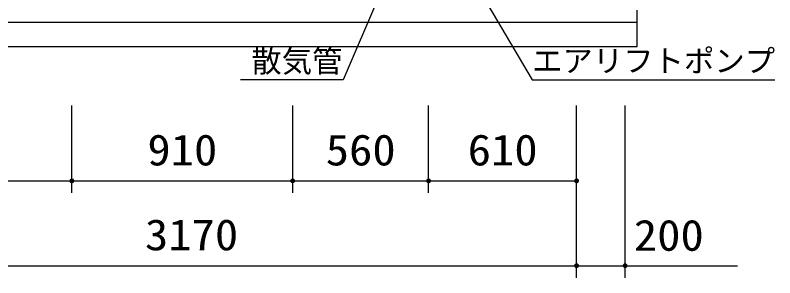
# Model space of a CAD drawing. Units: millimetres, scale not verified. Extents: x -14850 to 14850, y -10500 to 10500.
# Drawn here: x -9651 to -6521, y -7125 to -6041 of the extents above; entities that cross this region are included whole.
import ezdxf
from ezdxf.enums import TextEntityAlignment as Align

# ---------------------------------------------------------------- set-up
doc = ezdxf.new("R2010")
doc.units = ezdxf.units.MM
doc.header["$LTSCALE"] = 50
for name, color, linetype, lineweight in [('0-0_機器', 2, 'Continuous', 25), ('0-1_空気管', 3, 'Continuous', 25), ('0-5_製作', 5, 'Continuous', 25)]:
    doc.layers.add(name, color=color, linetype=linetype, lineweight=lineweight)
doc.styles.add('ＭＳ ゴシック', font='')
doc.styles.get('ＭＳ ゴシック').set_extended_font_data('MS Gothic')

msp = doc.modelspace()

# ---------------------------------------------------------------- linework, layer by layer
at = {"layer": '0-0_機器'}
for p, q in [((-7087.89, -6170.85), (-7087.89, -6020.85)), ((-7087.89, -6070.85), (-10757.89, -6070.85)), ((-10757.89, -6170.85), (-7087.89, -6170.85))]:
    msp.add_line(p, q, dxfattribs=at)
at = {"layer": '0-1_空気管'}
for p, q in [((-7861.39, -5731.85), (-7520.71, -6308.68)), ((-8067.89, -5763.85), (-8299.58, -6308.68)), ((-8299.58, -6308.68), (-8722.44, -6308.68)), ((-7520.71, -6308.68), (-6521.06, -6308.68))]:
    msp.add_line(p, q, dxfattribs=at)
at = {"layer": '0-5_製作', "color": 2}
for p, q in [((-9417.89, -6774.68), (-9417.89, -6414.27)), ((-8507.89, -6774.68), (-8507.89, -6414.27)), ((-7947.89, -6774.68), (-7947.89, -6414.27)), ((-7337.89, -7124.68), (-7337.89, -6414.27)), ((-7137.89, -7124.68), (-7137.89, -6414.27)), ((-10507.89, -6724.68), (-9417.89, -6724.68)), ((-9417.89, -6724.68), (-8507.89, -6724.68)), ((-8507.89, -6724.68), (-7947.89, -6724.68)), ((-7947.89, -6724.68), (-7337.89, -6724.68)), ((-10507.89, -7074.68), (-7337.89, -7074.68)), ((-7337.89, -7074.68), (-7137.89, -7074.68)), ((-7137.89, -7074.68), (-6675.01, -7074.68))]:
    msp.add_line(p, q, dxfattribs=at)
at = {"layer": '0-5_製作'}
for points in [[(-9427.88, -6724.05), (-9417.89, -6724.68), (-9427.89, -6724.68)], [(-9427.89, -6724.68), (-9422.15, -6733.73), (-9427.82, -6725.94)], [(-9427.89, -6724.68), (-9420.98, -6734.19), (-9422.15, -6733.73)], [(-9417.89, -6724.68), (-9420.98, -6734.19), (-9427.89, -6724.68)], [(-9427.72, -6722.81), (-9417.89, -6724.68), (-9427.88, -6724.05)], [(-9427.82, -6725.94), (-9423.25, -6733.12), (-9427.58, -6727.17)], [(-9427.82, -6725.94), (-9422.15, -6733.73), (-9423.25, -6733.12)], [(-9427.41, -6721.59), (-9417.89, -6724.68), (-9427.72, -6722.81)], [(-9427.58, -6727.17), (-9424.27, -6732.39), (-9427.19, -6728.36)], [(-9427.58, -6727.17), (-9423.25, -6733.12), (-9424.27, -6732.39)], [(-9426.94, -6720.42), (-9417.89, -6724.68), (-9427.41, -6721.59)], [(-9427.19, -6728.36), (-9425.18, -6731.53), (-9426.66, -6729.5)], [(-9427.19, -6728.36), (-9424.27, -6732.39), (-9425.18, -6731.53)], [(-9426.34, -6719.32), (-9417.89, -6724.68), (-9426.94, -6720.42)], [(-9426.66, -6729.5), (-9425.18, -6731.53), (-9425.98, -6730.56)], [(-9425.6, -6718.31), (-9417.89, -6724.68), (-9426.34, -6719.32)], [(-9424.74, -6717.39), (-9417.89, -6724.68), (-9425.6, -6718.31)], [(-9423.77, -6716.59), (-9417.89, -6724.68), (-9424.74, -6717.39)], [(-9422.71, -6715.92), (-9417.89, -6724.68), (-9423.77, -6716.59)], [(-9422.71, -6715.92), (-9417.89, -6714.68), (-9417.89, -6724.68)], [(-9421.58, -6715.38), (-9417.89, -6714.68), (-9422.71, -6715.92)], [(-9420.38, -6715), (-9417.89, -6714.68), (-9421.58, -6715.38)], [(-9417.89, -6724.68), (-9419.77, -6734.5), (-9420.98, -6734.19)], [(-9419.15, -6714.76), (-9417.89, -6714.68), (-9420.38, -6715)], [(-9417.89, -6724.68), (-9418.52, -6734.66), (-9419.77, -6734.5)], [(-9417.89, -6724.68), (-9417.89, -6734.68), (-9418.52, -6734.66)], [(-9417.89, -6714.68), (-9407.89, -6724.68), (-9417.89, -6724.68)], [(-9417.27, -6714.7), (-9407.89, -6724.68), (-9417.89, -6714.68)], [(-9417.89, -6724.68), (-9416.64, -6734.6), (-9417.89, -6734.68)], [(-9417.89, -6724.68), (-9415.41, -6734.37), (-9416.64, -6734.6)], [(-9417.89, -6724.68), (-9414.21, -6733.98), (-9415.41, -6734.37)], [(-9417.89, -6724.68), (-9413.08, -6733.44), (-9414.21, -6733.98)], [(-9417.89, -6724.68), (-9412.02, -6732.77), (-9413.08, -6733.44)], [(-9407.89, -6724.68), (-9412.02, -6732.77), (-9417.89, -6724.68)], [(-9416.02, -6714.86), (-9407.89, -6724.68), (-9417.27, -6714.7)], [(-9414.8, -6715.17), (-9407.89, -6724.68), (-9416.02, -6714.86)], [(-9413.64, -6715.63), (-9407.89, -6724.68), (-9414.8, -6715.17)], [(-9413.64, -6715.63), (-9407.97, -6723.43), (-9407.89, -6724.68)], [(-9412.54, -6716.24), (-9407.97, -6723.43), (-9413.64, -6715.63)], [(-9412.54, -6716.24), (-9408.21, -6722.19), (-9407.97, -6723.43)], [(-9411.52, -6716.98), (-9408.21, -6722.19), (-9412.54, -6716.24)], [(-9407.89, -6724.68), (-9411.05, -6731.97), (-9412.02, -6732.77)], [(-9411.52, -6716.98), (-9408.6, -6721), (-9408.21, -6722.19)], [(-9410.61, -6717.84), (-9408.6, -6721), (-9411.52, -6716.98)], [(-9407.89, -6724.68), (-9410.19, -6731.06), (-9411.05, -6731.97)], [(-9410.61, -6717.84), (-9409.13, -6719.86), (-9408.6, -6721)], [(-9409.8, -6718.8), (-9409.13, -6719.86), (-9410.61, -6717.84)], [(-9407.89, -6724.68), (-9409.45, -6730.04), (-9410.19, -6731.06)], [(-9407.89, -6724.68), (-9408.85, -6728.94), (-9409.45, -6730.04)], [(-9407.89, -6724.68), (-9408.38, -6727.77), (-9408.85, -6728.94)], [(-9407.89, -6724.68), (-9408.07, -6726.56), (-9408.38, -6727.77)], [(-9407.89, -6724.68), (-9407.91, -6725.31), (-9408.07, -6726.56)], [(-8517.87, -6724.05), (-8507.89, -6724.68), (-8517.89, -6724.68)], [(-8517.89, -6724.68), (-8510.98, -6734.19), (-8517.82, -6725.94)], [(-8517.89, -6724.68), (-8509.77, -6734.5), (-8510.98, -6734.19)], [(-8507.89, -6724.68), (-8509.77, -6734.5), (-8517.89, -6724.68)], [(-8517.72, -6722.81), (-8507.89, -6724.68), (-8517.87, -6724.05)], [(-8517.82, -6725.94), (-8512.15, -6733.73), (-8517.58, -6727.17)], [(-8517.82, -6725.94), (-8510.98, -6734.19), (-8512.15, -6733.73)], [(-8517.41, -6721.59), (-8507.89, -6724.68), (-8517.72, -6722.81)], [(-8517.58, -6727.17), (-8513.25, -6733.12), (-8517.19, -6728.36)], [(-8517.58, -6727.17), (-8512.15, -6733.73), (-8513.25, -6733.12)], [(-8516.94, -6720.42), (-8507.89, -6724.68), (-8517.41, -6721.59)], [(-8517.19, -6728.36), (-8514.27, -6732.39), (-8516.66, -6729.5)], [(-8517.19, -6728.36), (-8513.25, -6733.12), (-8514.27, -6732.39)], [(-8516.34, -6719.32), (-8507.89, -6724.68), (-8516.94, -6720.42)], [(-8516.66, -6729.5), (-8515.18, -6731.53), (-8515.98, -6730.56)], [(-8516.66, -6729.5), (-8514.27, -6732.39), (-8515.18, -6731.53)], [(-8515.6, -6718.31), (-8507.89, -6724.68), (-8516.34, -6719.32)], [(-8514.74, -6717.39), (-8507.89, -6724.68), (-8515.6, -6718.31)], [(-8513.77, -6716.59), (-8507.89, -6724.68), (-8514.74, -6717.39)], [(-8513.77, -6716.59), (-8507.89, -6714.68), (-8507.89, -6724.68)], [(-8512.71, -6715.92), (-8507.89, -6714.68), (-8513.77, -6716.59)], [(-8511.58, -6715.38), (-8507.89, -6714.68), (-8512.71, -6715.92)], [(-8510.38, -6715), (-8507.89, -6714.68), (-8511.58, -6715.38)], [(-8509.15, -6714.76), (-8507.89, -6714.68), (-8510.38, -6715)], [(-8507.89, -6724.68), (-8508.52, -6734.66), (-8509.77, -6734.5)], [(-8507.89, -6724.68), (-8507.89, -6734.68), (-8508.52, -6734.66)], [(-8507.89, -6714.68), (-8497.89, -6724.68), (-8507.89, -6724.68)], [(-8507.27, -6714.7), (-8497.89, -6724.68), (-8507.89, -6714.68)], [(-8507.89, -6724.68), (-8506.64, -6734.6), (-8507.89, -6734.68)], [(-8507.89, -6724.68), (-8505.41, -6734.37), (-8506.64, -6734.6)], [(-8507.89, -6724.68), (-8504.21, -6733.98), (-8505.41, -6734.37)], [(-8507.89, -6724.68), (-8503.08, -6733.44), (-8504.21, -6733.98)], [(-8507.89, -6724.68), (-8502.02, -6732.77), (-8503.08, -6733.44)], [(-8507.89, -6724.68), (-8501.05, -6731.97), (-8502.02, -6732.77)], [(-8497.89, -6724.68), (-8501.05, -6731.97), (-8507.89, -6724.68)], [(-8506.02, -6714.86), (-8497.89, -6724.68), (-8507.27, -6714.7)], [(-8504.8, -6715.17), (-8497.89, -6724.68), (-8506.02, -6714.86)], [(-8504.8, -6715.17), (-8497.97, -6723.43), (-8497.89, -6724.68)], [(-8503.64, -6715.63), (-8497.97, -6723.43), (-8504.8, -6715.17)], [(-8503.64, -6715.63), (-8498.21, -6722.19), (-8497.97, -6723.43)], [(-8502.54, -6716.24), (-8498.21, -6722.19), (-8503.64, -6715.63)], [(-8502.54, -6716.24), (-8498.6, -6721), (-8498.21, -6722.19)], [(-8501.52, -6716.98), (-8498.6, -6721), (-8502.54, -6716.24)], [(-8501.52, -6716.98), (-8499.13, -6719.86), (-8498.6, -6721)], [(-8500.6, -6717.84), (-8499.13, -6719.86), (-8501.52, -6716.98)], [(-8497.89, -6724.68), (-8500.19, -6731.06), (-8501.05, -6731.97)], [(-8500.6, -6717.84), (-8499.8, -6718.8), (-8499.13, -6719.86)], [(-8497.89, -6724.68), (-8499.45, -6730.04), (-8500.19, -6731.06)], [(-8497.89, -6724.68), (-8498.85, -6728.94), (-8499.45, -6730.04)], [(-8497.89, -6724.68), (-8498.38, -6727.77), (-8498.85, -6728.94)], [(-8497.89, -6724.68), (-8498.07, -6726.56), (-8498.38, -6727.77)], [(-8497.89, -6724.68), (-8497.91, -6725.31), (-8498.07, -6726.56)], [(-7957.88, -6724.05), (-7947.89, -6724.68), (-7957.89, -6724.68)], [(-7957.89, -6724.68), (-7949.77, -6734.5), (-7957.82, -6725.94)], [(-7957.89, -6724.68), (-7948.52, -6734.66), (-7949.77, -6734.5)], [(-7947.89, -6724.68), (-7948.52, -6734.66), (-7957.89, -6724.68)], [(-7957.72, -6722.81), (-7947.89, -6724.68), (-7957.88, -6724.05)], [(-7957.82, -6725.94), (-7950.99, -6734.19), (-7957.58, -6727.17)], [(-7957.82, -6725.94), (-7949.77, -6734.5), (-7950.99, -6734.19)], [(-7957.41, -6721.59), (-7947.89, -6724.68), (-7957.72, -6722.81)], [(-7957.58, -6727.17), (-7952.15, -6733.73), (-7957.19, -6728.36)], [(-7957.58, -6727.17), (-7950.99, -6734.19), (-7952.15, -6733.73)], [(-7956.94, -6720.42), (-7947.89, -6724.68), (-7957.41, -6721.59)], [(-7957.19, -6728.36), (-7953.25, -6733.12), (-7956.66, -6729.5)], [(-7957.19, -6728.36), (-7952.15, -6733.73), (-7953.25, -6733.12)], [(-7956.34, -6719.32), (-7947.89, -6724.68), (-7956.94, -6720.42)], [(-7956.66, -6729.5), (-7954.27, -6732.39), (-7955.99, -6730.56)], [(-7956.66, -6729.5), (-7953.25, -6733.12), (-7954.27, -6732.39)], [(-7955.6, -6718.31), (-7947.89, -6724.68), (-7956.34, -6719.32)], [(-7954.74, -6717.39), (-7947.89, -6724.68), (-7955.6, -6718.31)], [(-7953.77, -6716.59), (-7947.89, -6724.68), (-7954.74, -6717.39)], [(-7953.77, -6716.59), (-7947.89, -6714.68), (-7947.89, -6724.68)], [(-7952.71, -6715.92), (-7947.89, -6714.68), (-7953.77, -6716.59)], [(-7951.58, -6715.38), (-7947.89, -6714.68), (-7952.71, -6715.92)], [(-7950.38, -6715), (-7947.89, -6714.68), (-7951.58, -6715.38)], [(-7949.15, -6714.76), (-7947.89, -6714.68), (-7950.38, -6715)], [(-7947.89, -6724.68), (-7947.89, -6734.68), (-7948.52, -6734.66)], [(-7947.89, -6714.68), (-7937.89, -6724.68), (-7947.89, -6724.68)], [(-7947.27, -6714.7), (-7937.89, -6724.68), (-7947.89, -6714.68)], [(-7947.89, -6724.68), (-7946.64, -6734.6), (-7947.89, -6734.68)], [(-7947.89, -6724.68), (-7945.41, -6734.37), (-7946.64, -6734.6)], [(-7947.89, -6724.68), (-7944.21, -6733.98), (-7945.41, -6734.37)], [(-7947.89, -6724.68), (-7943.08, -6733.44), (-7944.21, -6733.98)], [(-7947.89, -6724.68), (-7942.02, -6732.77), (-7943.08, -6733.44)], [(-7947.89, -6724.68), (-7941.05, -6731.97), (-7942.02, -6732.77)], [(-7937.89, -6724.68), (-7941.05, -6731.97), (-7947.89, -6724.68)], [(-7946.02, -6714.86), (-7937.89, -6724.68), (-7947.27, -6714.7)], [(-7946.02, -6714.86), (-7937.97, -6723.43), (-7937.89, -6724.68)], [(-7944.8, -6715.17), (-7937.97, -6723.43), (-7946.02, -6714.86)], [(-7944.8, -6715.17), (-7938.21, -6722.19), (-7937.97, -6723.43)], [(-7943.64, -6715.63), (-7938.21, -6722.19), (-7944.8, -6715.17)], [(-7943.64, -6715.63), (-7938.6, -6721), (-7938.21, -6722.19)], [(-7942.54, -6716.24), (-7938.6, -6721), (-7943.64, -6715.63)], [(-7942.54, -6716.24), (-7939.13, -6719.86), (-7938.6, -6721)], [(-7941.52, -6716.98), (-7939.13, -6719.86), (-7942.54, -6716.24)], [(-7941.52, -6716.98), (-7939.8, -6718.8), (-7939.13, -6719.86)], [(-7940.61, -6717.84), (-7939.8, -6718.8), (-7941.52, -6716.98)], [(-7937.89, -6724.68), (-7940.19, -6731.06), (-7941.05, -6731.97)], [(-7937.89, -6724.68), (-7939.45, -6730.04), (-7940.19, -6731.06)], [(-7937.89, -6724.68), (-7938.85, -6728.94), (-7939.45, -6730.04)], [(-7937.89, -6724.68), (-7938.38, -6727.77), (-7938.85, -6728.94)], [(-7937.89, -6724.68), (-7938.07, -6726.56), (-7938.38, -6727.77)], [(-7937.89, -6724.68), (-7937.91, -6725.31), (-7938.07, -6726.56)], [(-7347.87, -6724.05), (-7337.89, -6724.68), (-7347.89, -6724.68)], [(-7347.89, -6724.68), (-7339.77, -6734.5), (-7347.82, -6725.94)], [(-7347.89, -6724.68), (-7338.52, -6734.66), (-7339.77, -6734.5)], [(-7337.89, -6724.68), (-7338.52, -6734.66), (-7347.89, -6724.68)], [(-7347.72, -6722.81), (-7337.89, -6724.68), (-7347.87, -6724.05)], [(-7347.82, -6725.94), (-7340.98, -6734.19), (-7347.58, -6727.17)], [(-7347.82, -6725.94), (-7339.77, -6734.5), (-7340.98, -6734.19)], [(-7347.41, -6721.59), (-7337.89, -6724.68), (-7347.72, -6722.81)], [(-7347.58, -6727.17), (-7342.15, -6733.73), (-7347.19, -6728.36)], [(-7347.58, -6727.17), (-7340.98, -6734.19), (-7342.15, -6733.73)], [(-7346.94, -6720.42), (-7337.89, -6724.68), (-7347.41, -6721.59)], [(-7347.19, -6728.36), (-7343.25, -6733.12), (-7346.66, -6729.5)], [(-7347.19, -6728.36), (-7342.15, -6733.73), (-7343.25, -6733.12)], [(-7346.34, -6719.32), (-7337.89, -6724.68), (-7346.94, -6720.42)], [(-7346.66, -6729.5), (-7344.27, -6732.39), (-7345.98, -6730.56)], [(-7346.66, -6729.5), (-7343.25, -6733.12), (-7344.27, -6732.39)], [(-7345.6, -6718.31), (-7337.89, -6724.68), (-7346.34, -6719.32)], [(-7344.74, -6717.39), (-7337.89, -6724.68), (-7345.6, -6718.31)], [(-7343.77, -6716.59), (-7337.89, -6724.68), (-7344.74, -6717.39)], [(-7343.77, -6716.59), (-7337.89, -6714.68), (-7337.89, -6724.68)], [(-7342.71, -6715.92), (-7337.89, -6714.68), (-7343.77, -6716.59)], [(-7341.58, -6715.38), (-7337.89, -6714.68), (-7342.71, -6715.92)], [(-7340.38, -6715), (-7337.89, -6714.68), (-7341.58, -6715.38)], [(-7339.15, -6714.76), (-7337.89, -6714.68), (-7340.38, -6715)], [(-7337.89, -6724.68), (-7337.89, -6734.68), (-7338.52, -6734.66)], [(-7337.89, -6714.68), (-7327.89, -6724.68), (-7337.89, -6724.68)], [(-7337.27, -6714.7), (-7327.89, -6724.68), (-7337.89, -6714.68)], [(-7337.89, -6724.68), (-7336.64, -6734.6), (-7337.89, -6734.68)], [(-7337.89, -6724.68), (-7335.41, -6734.37), (-7336.64, -6734.6)], [(-7337.89, -6724.68), (-7334.21, -6733.98), (-7335.41, -6734.37)], [(-7337.89, -6724.68), (-7333.08, -6733.44), (-7334.21, -6733.98)], [(-7337.89, -6724.68), (-7332.02, -6732.77), (-7333.08, -6733.44)], [(-7337.89, -6724.68), (-7331.05, -6731.97), (-7332.02, -6732.77)], [(-7327.89, -6724.68), (-7331.05, -6731.97), (-7337.89, -6724.68)], [(-7336.02, -6714.86), (-7327.89, -6724.68), (-7337.27, -6714.7)], [(-7336.02, -6714.86), (-7327.97, -6723.43), (-7327.89, -6724.68)], [(-7334.8, -6715.17), (-7327.97, -6723.43), (-7336.02, -6714.86)], [(-7334.8, -6715.17), (-7328.21, -6722.19), (-7327.97, -6723.43)], [(-7333.64, -6715.63), (-7328.21, -6722.19), (-7334.8, -6715.17)], [(-7333.64, -6715.63), (-7328.6, -6721), (-7328.21, -6722.19)], [(-7332.54, -6716.24), (-7328.6, -6721), (-7333.64, -6715.63)], [(-7332.54, -6716.24), (-7329.13, -6719.86), (-7328.6, -6721)], [(-7331.52, -6716.98), (-7329.13, -6719.86), (-7332.54, -6716.24)], [(-7331.52, -6716.98), (-7329.8, -6718.8), (-7329.13, -6719.86)], [(-7330.61, -6717.84), (-7329.8, -6718.8), (-7331.52, -6716.98)], [(-7327.89, -6724.68), (-7330.19, -6731.06), (-7331.05, -6731.97)], [(-7327.89, -6724.68), (-7329.45, -6730.04), (-7330.19, -6731.06)], [(-7327.89, -6724.68), (-7328.85, -6728.94), (-7329.45, -6730.04)], [(-7327.89, -6724.68), (-7328.38, -6727.77), (-7328.85, -6728.94)], [(-7327.89, -6724.68), (-7328.07, -6726.56), (-7328.38, -6727.77)], [(-7327.89, -6724.68), (-7327.91, -6725.31), (-7328.07, -6726.56)], [(-7955.99, -6730.56), (-7954.27, -6732.39), (-7955.18, -6731.53)], [(-7345.98, -6730.56), (-7344.27, -6732.39), (-7345.18, -6731.53)], [(-7347.87, -7074.05), (-7337.89, -7074.68), (-7347.89, -7074.68)], [(-7347.72, -7072.81), (-7337.89, -7074.68), (-7347.87, -7074.05)], [(-7347.41, -7071.59), (-7337.89, -7074.68), (-7347.72, -7072.81)], [(-7346.94, -7070.42), (-7337.89, -7074.68), (-7347.41, -7071.59)], [(-7346.34, -7069.32), (-7337.89, -7074.68), (-7346.94, -7070.42)], [(-7345.6, -7068.31), (-7337.89, -7074.68), (-7346.34, -7069.32)], [(-7344.74, -7067.39), (-7337.89, -7074.68), (-7345.6, -7068.31)], [(-7344.74, -7067.39), (-7337.89, -7064.68), (-7337.89, -7074.68)], [(-7343.77, -7066.59), (-7337.89, -7064.68), (-7344.74, -7067.39)], [(-7342.71, -7065.92), (-7337.89, -7064.68), (-7343.77, -7066.59)], [(-7341.58, -7065.38), (-7337.89, -7064.68), (-7342.71, -7065.92)], [(-7340.38, -7065), (-7337.89, -7064.68), (-7341.58, -7065.38)], [(-7339.15, -7064.76), (-7337.89, -7064.68), (-7340.38, -7065)], [(-7337.89, -7064.68), (-7327.89, -7074.68), (-7337.89, -7074.68)], [(-7337.27, -7064.7), (-7327.89, -7074.68), (-7337.89, -7064.68)], [(-7337.27, -7064.7), (-7327.97, -7073.43), (-7327.89, -7074.68)], [(-7336.02, -7064.86), (-7327.97, -7073.43), (-7337.27, -7064.7)], [(-7336.02, -7064.86), (-7328.21, -7072.19), (-7327.97, -7073.43)], [(-7334.8, -7065.17), (-7328.21, -7072.19), (-7336.02, -7064.86)], [(-7334.8, -7065.17), (-7328.6, -7071), (-7328.21, -7072.19)], [(-7333.64, -7065.63), (-7328.6, -7071), (-7334.8, -7065.17)], [(-7333.64, -7065.63), (-7329.13, -7069.86), (-7328.6, -7071)], [(-7332.54, -7066.24), (-7329.13, -7069.86), (-7333.64, -7065.63)], [(-7332.54, -7066.24), (-7329.8, -7068.8), (-7329.13, -7069.86)], [(-7331.52, -7066.98), (-7329.8, -7068.8), (-7332.54, -7066.24)], [(-7331.52, -7066.98), (-7330.61, -7067.84), (-7329.8, -7068.8)], [(-7147.87, -7074.05), (-7137.89, -7074.68), (-7147.89, -7074.68)], [(-7147.72, -7072.81), (-7137.89, -7074.68), (-7147.87, -7074.05)], [(-7147.41, -7071.59), (-7137.89, -7074.68), (-7147.72, -7072.81)], [(-7146.94, -7070.42), (-7137.89, -7074.68), (-7147.41, -7071.59)], [(-7146.34, -7069.32), (-7137.89, -7074.68), (-7146.94, -7070.42)], [(-7145.6, -7068.31), (-7137.89, -7074.68), (-7146.34, -7069.32)], [(-7144.74, -7067.39), (-7137.89, -7074.68), (-7145.6, -7068.31)], [(-7144.74, -7067.39), (-7137.89, -7064.68), (-7137.89, -7074.68)], [(-7143.77, -7066.59), (-7137.89, -7064.68), (-7144.74, -7067.39)], [(-7142.71, -7065.92), (-7137.89, -7064.68), (-7143.77, -7066.59)], [(-7141.58, -7065.38), (-7137.89, -7064.68), (-7142.71, -7065.92)], [(-7140.38, -7065), (-7137.89, -7064.68), (-7141.58, -7065.38)], [(-7139.15, -7064.76), (-7137.89, -7064.68), (-7140.38, -7065)], [(-7137.89, -7064.68), (-7127.89, -7074.68), (-7137.89, -7074.68)], [(-7137.27, -7064.7), (-7127.89, -7074.68), (-7137.89, -7064.68)], [(-7137.27, -7064.7), (-7127.97, -7073.43), (-7127.89, -7074.68)], [(-7136.02, -7064.86), (-7127.97, -7073.43), (-7137.27, -7064.7)], [(-7136.02, -7064.86), (-7128.21, -7072.19), (-7127.97, -7073.43)], [(-7134.8, -7065.17), (-7128.21, -7072.19), (-7136.02, -7064.86)], [(-7134.8, -7065.17), (-7128.6, -7071), (-7128.21, -7072.19)], [(-7133.64, -7065.63), (-7128.6, -7071), (-7134.8, -7065.17)], [(-7133.64, -7065.63), (-7129.13, -7069.86), (-7128.6, -7071)], [(-7132.54, -7066.24), (-7129.13, -7069.86), (-7133.64, -7065.63)], [(-7132.54, -7066.24), (-7129.8, -7068.8), (-7129.13, -7069.86)], [(-7131.52, -7066.98), (-7129.8, -7068.8), (-7132.54, -7066.24)], [(-7131.52, -7066.98), (-7130.6, -7067.84), (-7129.8, -7068.8)], [(-7347.89, -7074.68), (-7338.52, -7084.66), (-7347.82, -7075.94)], [(-7347.89, -7074.68), (-7337.89, -7084.68), (-7338.52, -7084.66)], [(-7337.89, -7074.68), (-7337.89, -7084.68), (-7347.89, -7074.68)], [(-7347.82, -7075.94), (-7339.77, -7084.5), (-7347.58, -7077.17)], [(-7347.82, -7075.94), (-7338.52, -7084.66), (-7339.77, -7084.5)], [(-7347.58, -7077.17), (-7340.98, -7084.19), (-7347.19, -7078.36)], [(-7347.58, -7077.17), (-7339.77, -7084.5), (-7340.98, -7084.19)], [(-7347.19, -7078.36), (-7342.15, -7083.73), (-7346.66, -7079.5)], [(-7347.19, -7078.36), (-7340.98, -7084.19), (-7342.15, -7083.73)], [(-7346.66, -7079.5), (-7343.25, -7083.12), (-7345.98, -7080.56)], [(-7346.66, -7079.5), (-7342.15, -7083.73), (-7343.25, -7083.12)], [(-7345.98, -7080.56), (-7344.27, -7082.39), (-7345.18, -7081.53)], [(-7345.98, -7080.56), (-7343.25, -7083.12), (-7344.27, -7082.39)], [(-7337.89, -7074.68), (-7336.64, -7084.6), (-7337.89, -7084.68)], [(-7337.89, -7074.68), (-7335.41, -7084.37), (-7336.64, -7084.6)], [(-7337.89, -7074.68), (-7334.21, -7083.98), (-7335.41, -7084.37)], [(-7337.89, -7074.68), (-7333.08, -7083.44), (-7334.21, -7083.98)], [(-7337.89, -7074.68), (-7332.02, -7082.77), (-7333.08, -7083.44)], [(-7337.89, -7074.68), (-7331.05, -7081.97), (-7332.02, -7082.77)], [(-7337.89, -7074.68), (-7330.19, -7081.06), (-7331.05, -7081.97)], [(-7327.89, -7074.68), (-7330.19, -7081.06), (-7337.89, -7074.68)], [(-7327.89, -7074.68), (-7329.45, -7080.04), (-7330.19, -7081.06)], [(-7327.89, -7074.68), (-7328.85, -7078.94), (-7329.45, -7080.04)], [(-7327.89, -7074.68), (-7328.38, -7077.77), (-7328.85, -7078.94)], [(-7327.89, -7074.68), (-7328.07, -7076.56), (-7328.38, -7077.77)], [(-7327.89, -7074.68), (-7327.91, -7075.31), (-7328.07, -7076.56)], [(-7147.89, -7074.68), (-7138.52, -7084.66), (-7147.82, -7075.94)], [(-7147.89, -7074.68), (-7137.89, -7084.68), (-7138.52, -7084.66)], [(-7137.89, -7074.68), (-7137.89, -7084.68), (-7147.89, -7074.68)], [(-7147.82, -7075.94), (-7139.77, -7084.5), (-7147.58, -7077.17)], [(-7147.82, -7075.94), (-7138.52, -7084.66), (-7139.77, -7084.5)], [(-7147.58, -7077.17), (-7140.98, -7084.19), (-7147.19, -7078.36)], [(-7147.58, -7077.17), (-7139.77, -7084.5), (-7140.98, -7084.19)], [(-7147.19, -7078.36), (-7142.15, -7083.73), (-7146.66, -7079.5)], [(-7147.19, -7078.36), (-7140.98, -7084.19), (-7142.15, -7083.73)], [(-7146.66, -7079.5), (-7143.25, -7083.12), (-7145.98, -7080.56)], [(-7146.66, -7079.5), (-7142.15, -7083.73), (-7143.25, -7083.12)], [(-7145.98, -7080.56), (-7144.27, -7082.39), (-7145.18, -7081.53)], [(-7145.98, -7080.56), (-7143.25, -7083.12), (-7144.27, -7082.39)], [(-7137.89, -7074.68), (-7136.64, -7084.6), (-7137.89, -7084.68)], [(-7137.89, -7074.68), (-7135.41, -7084.37), (-7136.64, -7084.6)], [(-7137.89, -7074.68), (-7134.21, -7083.98), (-7135.41, -7084.37)], [(-7137.89, -7074.68), (-7133.08, -7083.44), (-7134.21, -7083.98)], [(-7137.89, -7074.68), (-7132.02, -7082.77), (-7133.08, -7083.44)], [(-7137.89, -7074.68), (-7131.05, -7081.97), (-7132.02, -7082.77)], [(-7137.89, -7074.68), (-7130.19, -7081.06), (-7131.05, -7081.97)], [(-7127.89, -7074.68), (-7130.19, -7081.06), (-7137.89, -7074.68)], [(-7127.89, -7074.68), (-7129.45, -7080.04), (-7130.19, -7081.06)], [(-7127.89, -7074.68), (-7128.85, -7078.94), (-7129.45, -7080.04)], [(-7127.89, -7074.68), (-7128.38, -7077.77), (-7128.85, -7078.94)], [(-7127.89, -7074.68), (-7128.07, -7076.56), (-7128.38, -7077.77)], [(-7127.89, -7074.68), (-7127.91, -7075.31), (-7128.07, -7076.56)]]:
    msp.add_solid(points, dxfattribs=at)

# ---------------------------------------------------------------- texts
at = {"layer": '0-1_空気管', "color": 4, "style": 'ＭＳ ゴシック'}
for s, p in [('散気管', (-8678.45, -6304.01)), ('エアリフトポンプ', (-7521.44, -6303))]:
    msp.add_text(s, height=91.79, dxfattribs=at).set_placement(p, align=Align.BOTTOM_LEFT)
at = {"layer": '0-5_製作', "color": 4, "style": 'ＭＳ ゴシック', "width": 1.1}
for s, p in [('910', (-9106.64, -6699.68)), ('560', (-8371.64, -6699.68)), ('610', (-7786.64, -6699.68)), ('3170', (-9116.64, -7049.68)), ('200', (-7101.95, -7051.66))]:
    msp.add_text(s, height=128.4, dxfattribs=at).set_placement(p, align=Align.BOTTOM_LEFT)

doc.saveas('drawing.dxf')
